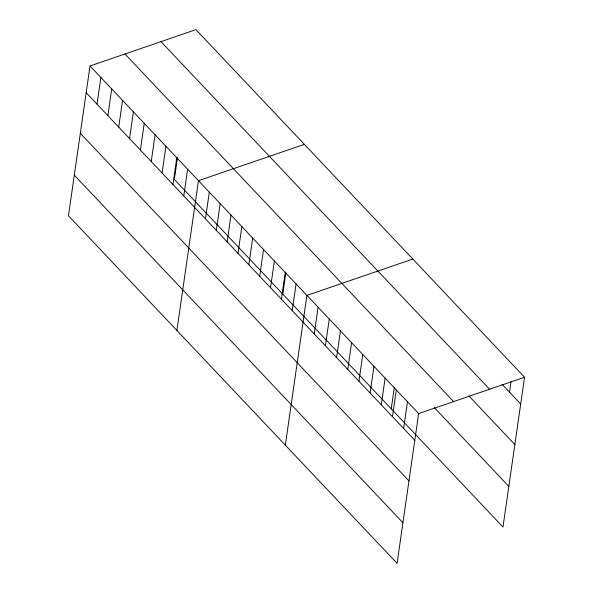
<?xml version="1.0" encoding="UTF-8"?>
<svg xmlns="http://www.w3.org/2000/svg" width="593" height="593" viewBox="0 0 593 593"><rect width="100%" height="100%" fill="white"/><g stroke="black" fill="none" stroke-linecap="round" stroke-linejoin="round"><path stroke-width="0.89" d="M90.025 65.979L68.447 215.748L397.073 563.35L418.651 413.58L90.025 65.979L195.927 29.65L524.553 377.252L502.975 527.021L174.349 179.42L177.47 157.76M97.022 104.168L100.869 77.453M107.867 115.642L111.714 88.92M118.711 127.11L122.558 100.395M129.556 138.584L133.403 111.862M140.4 150.051L144.247 123.337M151.245 161.526L155.092 134.804M162.089 172.993L165.936 146.278M172.934 184.467L176.781 157.745M183.778 195.935L187.625 169.22M176.892 330.457L198.47 180.687L304.372 144.358M205.467 218.876L209.314 192.162M216.312 230.351L220.166 203.629M227.156 241.818L231.011 215.103M238.001 253.293L241.855 226.57M248.845 264.76L252.7 238.045M259.69 276.234L263.544 249.512M270.534 287.701L274.389 260.987M281.379 299.176L285.233 272.454M282.794 294.128L285.915 272.469M292.223 310.643L296.077 283.928M285.337 445.165L306.922 295.396L412.824 259.067M314.246 333.933L318.093 307.218M325.416 345.756L329.263 319.034M336.587 357.572L340.441 330.857M347.765 369.395L351.612 342.672M358.935 381.21L362.79 354.488M370.114 393.026L373.961 366.311M381.284 404.849L385.131 378.126M391.239 408.836L394.36 387.177M392.455 416.664L396.309 389.949M403.633 428.48L407.48 401.765M509.535 392.151L511.07 381.462M418.651 413.58L524.553 377.252M502.086 384.271L520.706 403.974M160.977 41.636L489.61 389.238M468.922 395.991L514.857 444.58M124.975 53.993L453.601 401.594M434.335 407.621L508.824 486.416M86.178 92.701L414.803 440.302M80.322 133.306L408.955 480.908M74.295 175.143L402.921 522.744"/></g></svg>
